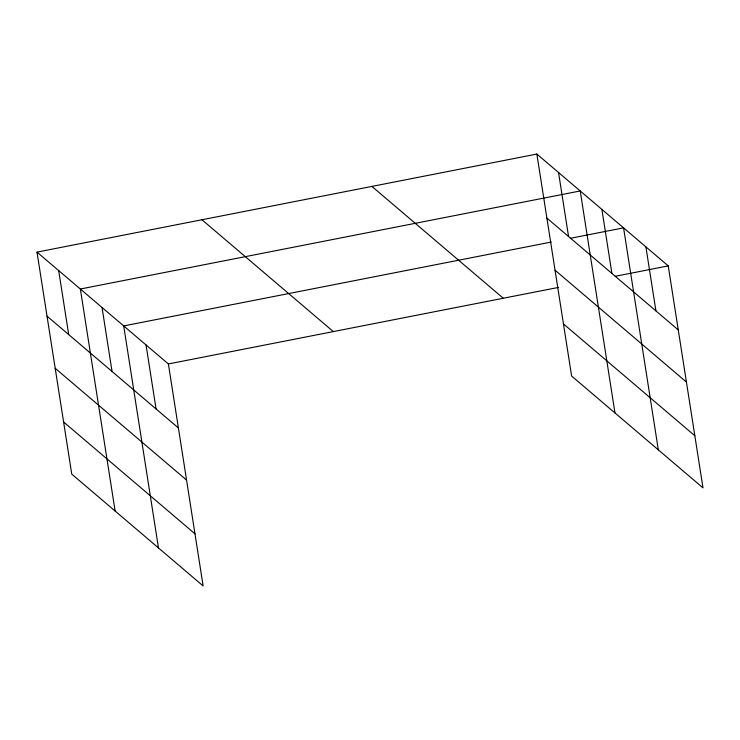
<?xml version="1.0" encoding="UTF-8"?>
<svg xmlns="http://www.w3.org/2000/svg" width="740" height="740" viewBox="0 0 740 740"><rect width="100%" height="100%" fill="white"/><g stroke="black" fill="none" stroke-linecap="round" stroke-linejoin="round"><path stroke-width="1.11" d="M37 252.118L168.378 363.95L203.139 585.951L71.761 474.109L37 252.118L536.861 154.049L668.239 265.891L703 487.882L571.622 376.05L536.861 154.049M551.263 242.045L123.71 325.924L158.471 547.924M570.466 238.28L623.57 227.865L658.332 449.865M168.378 363.95L558.645 287.388M615.134 276.307L668.239 265.891M546.879 218.078L678.265 329.911M555.046 270.202L686.424 382.043M563.455 323.917L694.832 435.749M371.906 186.415L503.283 298.248M201.955 219.752L333.333 331.585M47.027 316.137L178.405 427.97M55.185 368.27L186.572 480.103M63.603 421.976L194.981 533.817M645.9 246.873L655.927 310.893M601.888 209.411L611.915 273.43M614.977 412.957L580.216 190.957L80.355 289.016L115.116 511.016M558.534 172.503L568.561 236.523M146.048 344.933L156.066 408.961M102.037 307.47L112.055 371.499M58.682 270.562L68.7 334.591"/></g></svg>
